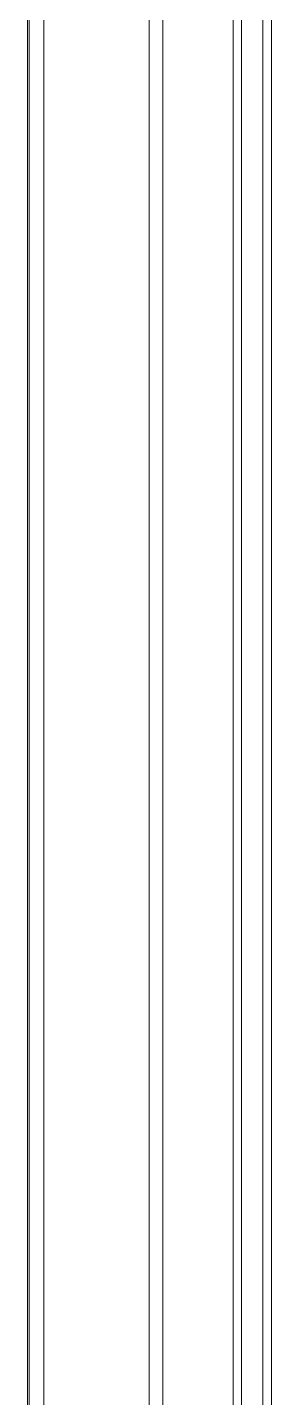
# Model space of a CAD drawing. Header units: millimetres. Extents: x 33157 to 59611, y -29750 to 1750.
# Drawn here: x 54009.31 to 54015.01, y 415.1 to 447.15 of the extents above; entities that cross this region are included whole.
import ezdxf

# ---------------------------------------------------------------- set-up
doc = ezdxf.new("R2010")
doc.units = ezdxf.units.MM
doc.layers.get('0').update_dxf_attribs({"lineweight": 18})

msp = doc.modelspace()

# ---------------------------------------------------------------- linework, layer by layer
at = {"lineweight": 9}
for p, q in [((54009.313, 478.445), (54009.313, 379.945)), ((54009.351, 477.781), (54009.351, 380.609)), ((54009.693, 477.781), (54009.693, 380.609)), ((54012.159, 473.464), (54012.159, 384.925)), ((54012.475, 473.464), (54012.475, 384.925)), ((54014.113, 473.195), (54014.113, 385.195)), ((54014.313, 473.195), (54014.313, 385.195)), ((54014.813, 473.195), (54014.813, 385.195)), ((54015.013, 473.195), (54015.013, 385.195))]:
    msp.add_line(p, q, dxfattribs=at)

doc.saveas('drawing.dxf')
